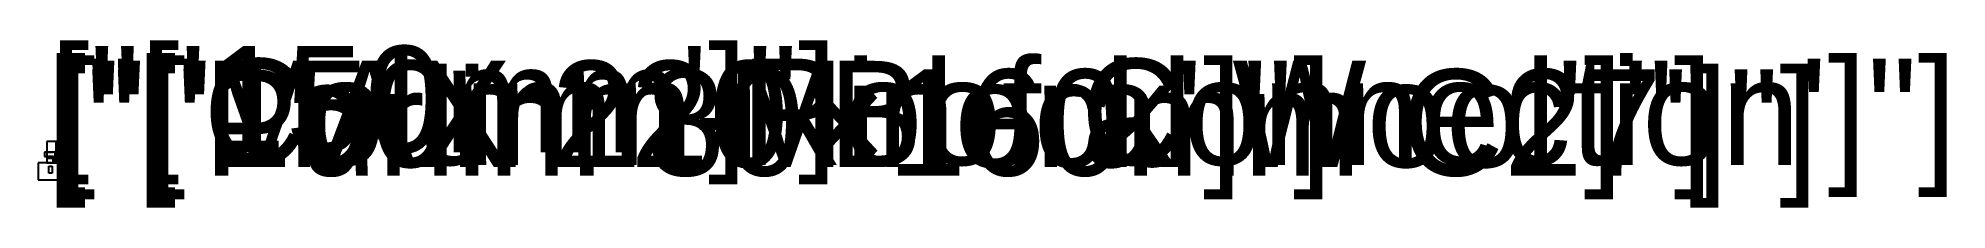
# Model space of a CAD drawing. Header units: millimetres. Extents: x -2 to 447, y -500 to 29.
# Drawn here: x -2 to 446.6, y -10.5 to 28.8 of the extents above; entities outside this region: 1.
import ezdxf

# ---------------------------------------------------------------- set-up
doc = ezdxf.new("R2010")
doc.units = ezdxf.units.MM
doc.layers.get('0').update_dxf_attribs({"linetype": 'CONTINUOUS'})
doc.layers.add('TEXT', color=3, linetype='CONTINUOUS')

msp = doc.modelspace()

# ---------------------------------------------------------------- linework, layer by layer
for p, q in [((2.2, 5), (0, 5)), ((0, 5), (0, 0)), ((2.2, 0), (2.2, 5)), ((3.7, 5), (2.2, 5)), ((2.2, 5), (2.2, 0)), ((3.7, 0), (3.7, 5)), ((3.5, 0), (-2, 0)), ((-2, 0), (-2, -4)), ((2, 2.5), (-0.5, 2.5)), ((-0.5, 2.5), (-0.5, 1.5)), ((-0.5, 1.5), (2, 1.5)), ((0, 2.5), (1.5, 2.5)), ((1.5, 1.5), (0, 1.5)), ((0, 1.5), (0, 0)), ((1.5, 1.5), (0, 1.5)), ((0, 1.5), (0, 0)), ((2, 1), (0, 1)), ((0, 1), (0, 0)), ((0, 0), (1.5, 0)), ((0, 0), (2.2, 0)), ((0, 0), (2, 0)), ((0, 0), (1.5, 0)), ((1.5, 0), (1.5, 1.5)), ((1.5, 0), (1.5, 1.5)), ((2, 1.5), (2, 2.5)), ((2, 0), (2, 1)), ((2.2, 0), (3.7, 0)), ((3.5, -4), (3.5, 0)), ((-2, -4), (3.5, -4)), ((0.5, -0.8), (1.3, -0.8)), ((0.5, -2.4), (0.5, -0.8)), ((1.3, -2.4), (0.5, -2.4)), ((1.3, -0.8), (1.3, -2.4))]:
    msp.add_line(p, q)

# ---------------------------------------------------------------- texts
at = {"layer": 'TEXT'}
for s, p in [('["[\'150mm\']"]', (0.75, 2.5)), ('["[\'Column-Roof Connection\']"]', (0, -0.5)), ('["[\'MAX 220 Block\']"]', (0, -1)), ('["[\'Purlin: 80×160mm C27\']"]', (0, -3)), ('["[\'150mm Mineral Wool\']"]', (2.2, -1)), ('Scale 1:1', (0, -500))]:
    msp.add_text(s, height=25, dxfattribs=at).set_placement(p)

doc.saveas('drawing.dxf')
